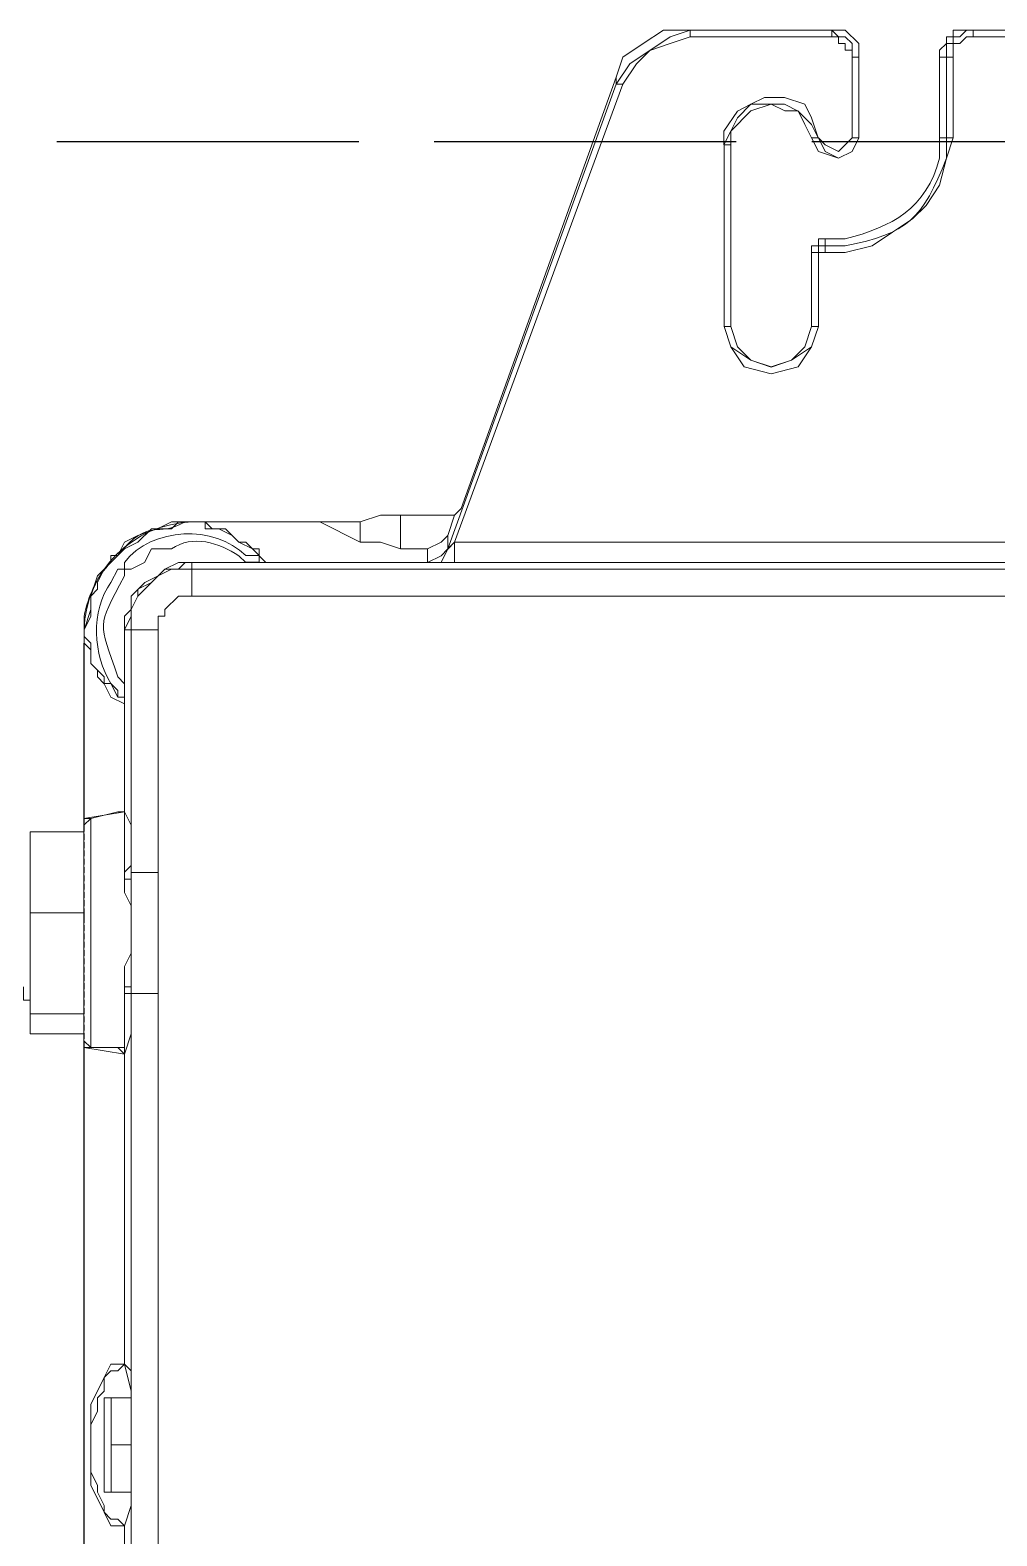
# Model space of a CAD drawing. Header units: millimetres. Extents: x 3165 to 8716, y -1118 to 2802.
# Drawn here: x 4780.4 to 4818.8, y 1658.5 to 1718.3 of the extents above; entities that cross this region are included whole.
import ezdxf

# ---------------------------------------------------------------- set-up
doc = ezdxf.new("R2010")
doc.units = ezdxf.units.MM
doc.linetypes.add('ACAD_ISO02W100', pattern=[15, 12, -3])
doc.linetypes.add('PDF_IMPORT', pattern=[1, 0.8, -0.2])
doc.layers.add('PDF_Geometry', color=7, linetype='Continuous', true_color=0x1f1916)
doc.layers.add('TERRA', color=3, linetype='ACAD_ISO02W100')

msp = doc.modelspace()

# ---------------------------------------------------------------- linework, layer by layer
at = {"layer": 'PDF_Geometry', "color": 0, "lineweight": 15}
for points in [[(4803.644, 1716.205), (4804.179, 1717.009), (4805.786, 1718.079), (4806.589, 1718.347), (4805.786, 1718.079), (4804.179, 1717.009)], [(4803.644, 1716.205), (4804.179, 1717.009), (4805.786, 1718.079), (4806.589, 1718.347), (4805.786, 1718.079), (4804.179, 1717.009)], [(4803.646, 1716.473), (4803.913, 1717.276), (4804.716, 1717.812), (4805.519, 1718.347), (4806.59, 1718.347), (4805.519, 1718.347), (4804.716, 1717.812), (4803.913, 1717.276)], [(4803.646, 1716.473), (4803.913, 1717.276), (4804.716, 1717.812), (4805.519, 1718.347), (4806.59, 1718.347), (4805.519, 1718.347), (4804.716, 1717.812), (4803.913, 1717.276)], [(4803.911, 1716.203), (4804.448, 1717.008), (4804.983, 1717.543), (4805.786, 1717.811), (4806.589, 1718.078), (4805.786, 1717.811), (4804.983, 1717.543), (4804.448, 1717.008)], [(4803.911, 1716.203), (4804.448, 1717.008), (4804.983, 1717.543), (4805.786, 1717.811), (4806.589, 1718.078), (4805.786, 1717.811), (4804.983, 1717.543), (4804.448, 1717.008)], [(4813.016, 1717.277), (4813.283, 1717.277), (4813.283, 1714.065), (4813.016, 1714.065)], [(4807.927, 1713.794), (4807.927, 1714.33), (4808.462, 1715.133), (4808.999, 1715.4), (4809.534, 1715.668), (4810.337, 1715.668), (4811.14, 1715.4), (4811.408, 1714.865), (4811.675, 1714.062), (4811.408, 1714.597), (4810.872, 1715.133), (4810.337, 1715.4), (4808.999, 1715.4), (4808.462, 1714.865), (4808.195, 1714.33)], [(4811.676, 1709.512), (4811.945, 1709.512), (4811.945, 1709.78), (4811.676, 1709.78)], [(4811.676, 1706.568), (4811.41, 1705.764), (4810.873, 1704.961), (4809.803, 1704.693), (4808.732, 1704.961), (4808.197, 1705.764), (4807.929, 1706.568), (4808.197, 1705.764), (4809, 1705.228), (4809.803, 1704.961), (4810.606, 1705.228), (4811.41, 1705.764)], [(4793.472, 1698.801), (4794.276, 1699.068), (4795.079, 1699.068), (4794.276, 1699.068)], [(4793.472, 1698.801), (4794.276, 1699.068), (4795.079, 1699.068), (4794.276, 1699.068)], [(4797.488, 1699.338), (4797.22, 1699.069)], [(4797.488, 1699.338), (4797.22, 1699.069)], [(4789.458, 1697.463), (4789.191, 1697.731), (4788.923, 1697.999), (4788.654, 1697.999), (4788.388, 1698.266), (4787.851, 1698.534), (4787.316, 1698.534), (4787.316, 1698.803), (4786.781, 1698.803), (4787.316, 1698.803), (4787.584, 1698.534), (4788.119, 1698.534), (4788.654, 1697.999), (4789.191, 1697.731), (4789.458, 1697.731)], [(4797.22, 1697.998), (4796.952, 1697.73)], [(4797.22, 1697.998), (4796.952, 1697.73)], [(4797.223, 1697.995), (4796.955, 1697.727)], [(4797.223, 1697.995), (4796.955, 1697.727)], [(4782.765, 1687.021), (4782.497, 1687.021)], [(4782.765, 1687.021), (4782.497, 1687.021)], [(4784.103, 1687.288), (4783.837, 1687.288)], [(4782.497, 1677.917), (4782.765, 1677.917)], [(4782.497, 1677.917), (4782.765, 1677.917)], [(4783.299, 1664.799), (4783.567, 1665.334), (4784.102, 1665.334), (4783.567, 1665.334)], [(4783.299, 1664.799), (4783.567, 1665.334), (4784.102, 1665.334), (4783.567, 1665.334)], [(4783.3, 1659.445), (4782.765, 1660.516), (4782.765, 1663.729), (4783.3, 1664.8), (4782.765, 1663.729), (4782.765, 1660.516)], [(4783.3, 1659.445), (4782.765, 1660.516), (4782.765, 1663.729), (4783.3, 1664.8), (4782.765, 1663.729), (4782.765, 1660.516)]]:
    msp.add_lwpolyline(points, close=True, dxfattribs=at)
for points in [[(4806.589, 1718.347), (4805.786, 1718.079), (4804.179, 1717.009), (4803.644, 1716.205)], [(4806.589, 1718.347), (4805.786, 1718.079), (4804.179, 1717.009), (4803.644, 1716.205)], [(4806.589, 1718.347), (4805.786, 1718.079), (4804.179, 1717.009), (4803.644, 1716.205)], [(4806.589, 1718.347), (4805.786, 1718.079), (4804.179, 1717.009), (4803.644, 1716.205)], [(4806.589, 1718.347), (4805.786, 1718.079), (4804.179, 1717.009), (4803.644, 1716.205)], [(4806.589, 1718.347), (4805.786, 1718.079), (4804.179, 1717.009), (4803.644, 1716.205)], [(4806.589, 1718.347), (4805.786, 1718.079), (4804.179, 1717.009), (4803.644, 1716.205)], [(4806.589, 1718.347), (4805.786, 1718.079), (4804.179, 1717.009), (4803.644, 1716.205)], [(4806.589, 1718.347), (4805.786, 1718.079), (4804.179, 1717.009), (4803.644, 1716.205)], [(4806.589, 1718.347), (4805.786, 1718.079), (4804.179, 1717.009), (4803.644, 1716.205)], [(4806.589, 1718.347), (4805.786, 1718.079), (4804.179, 1717.009), (4803.644, 1716.205)], [(4806.589, 1718.347), (4805.786, 1718.079), (4804.179, 1717.009), (4803.644, 1716.205)], [(4806.589, 1718.347), (4805.786, 1718.079), (4804.179, 1717.009), (4803.644, 1716.205)], [(4806.589, 1718.347), (4805.786, 1718.079), (4804.179, 1717.009), (4803.644, 1716.205)], [(4806.589, 1718.347), (4805.786, 1718.079), (4804.179, 1717.009), (4803.644, 1716.205)], [(4806.589, 1718.347), (4805.786, 1718.079), (4804.179, 1717.009), (4803.644, 1716.205)], [(4806.589, 1718.347), (4805.786, 1718.079), (4804.179, 1717.009), (4803.644, 1716.205)], [(4806.59, 1718.347), (4805.519, 1718.347), (4804.716, 1717.812), (4803.913, 1717.276), (4803.646, 1716.473)], [(4806.59, 1718.347), (4805.519, 1718.347), (4804.716, 1717.812), (4803.913, 1717.276), (4803.646, 1716.473)], [(4806.59, 1718.347), (4805.519, 1718.347), (4804.716, 1717.812), (4803.913, 1717.276), (4803.646, 1716.473)], [(4806.59, 1718.347), (4805.519, 1718.347), (4804.716, 1717.812), (4803.913, 1717.276), (4803.646, 1716.473)], [(4806.59, 1718.347), (4805.519, 1718.347), (4804.716, 1717.812), (4803.913, 1717.276), (4803.646, 1716.473)], [(4806.59, 1718.347), (4805.519, 1718.347), (4804.716, 1717.812), (4803.913, 1717.276), (4803.646, 1716.473)], [(4806.59, 1718.347), (4805.519, 1718.347), (4804.716, 1717.812), (4803.913, 1717.276), (4803.646, 1716.473)], [(4806.59, 1718.347), (4805.519, 1718.347), (4804.716, 1717.812), (4803.913, 1717.276), (4803.646, 1716.473)], [(4806.59, 1718.347), (4805.519, 1718.347), (4804.716, 1717.812), (4803.913, 1717.276), (4803.646, 1716.473)], [(4806.59, 1718.347), (4805.519, 1718.347), (4804.716, 1717.812), (4803.913, 1717.276), (4803.646, 1716.473)], [(4806.59, 1718.347), (4805.519, 1718.347), (4804.716, 1717.812), (4803.913, 1717.276), (4803.646, 1716.473)], [(4806.59, 1718.347), (4805.519, 1718.347), (4804.716, 1717.812), (4803.913, 1717.276), (4803.646, 1716.473)], [(4806.59, 1718.347), (4805.519, 1718.347), (4804.716, 1717.812), (4803.913, 1717.276), (4803.646, 1716.473)], [(4806.59, 1718.347), (4805.519, 1718.347), (4804.716, 1717.812), (4803.913, 1717.276), (4803.646, 1716.473)], [(4806.59, 1718.347), (4805.519, 1718.347), (4804.716, 1717.812), (4803.913, 1717.276), (4803.646, 1716.473)], [(4806.59, 1718.347), (4805.519, 1718.347), (4804.716, 1717.812), (4803.913, 1717.276), (4803.646, 1716.473)], [(4806.59, 1718.347), (4805.519, 1718.347), (4804.716, 1717.812), (4803.913, 1717.276), (4803.646, 1716.473)], [(4806.589, 1718.078), (4805.786, 1717.811), (4804.983, 1717.543), (4804.448, 1717.008), (4803.911, 1716.203)], [(4806.589, 1718.078), (4805.786, 1717.811), (4804.983, 1717.543), (4804.448, 1717.008), (4803.911, 1716.203)], [(4806.589, 1718.078), (4805.786, 1717.811), (4804.983, 1717.543), (4804.448, 1717.008), (4803.911, 1716.203)], [(4806.589, 1718.078), (4805.786, 1717.811), (4804.983, 1717.543), (4804.448, 1717.008), (4803.911, 1716.203)], [(4806.589, 1718.078), (4805.786, 1717.811), (4804.983, 1717.543), (4804.448, 1717.008), (4803.911, 1716.203)], [(4806.589, 1718.078), (4805.786, 1717.811), (4804.983, 1717.543), (4804.448, 1717.008), (4803.911, 1716.203)], [(4806.589, 1718.078), (4805.786, 1717.811), (4804.983, 1717.543), (4804.448, 1717.008), (4803.911, 1716.203)], [(4806.589, 1718.078), (4805.786, 1717.811), (4804.983, 1717.543), (4804.448, 1717.008), (4803.911, 1716.203)], [(4806.589, 1718.078), (4805.786, 1717.811), (4804.983, 1717.543), (4804.448, 1717.008), (4803.911, 1716.203)], [(4806.589, 1718.078), (4805.786, 1717.811), (4804.983, 1717.543), (4804.448, 1717.008), (4803.911, 1716.203)], [(4806.589, 1718.078), (4805.786, 1717.811), (4804.983, 1717.543), (4804.448, 1717.008), (4803.911, 1716.203)], [(4806.589, 1718.078), (4805.786, 1717.811), (4804.983, 1717.543), (4804.448, 1717.008), (4803.911, 1716.203)], [(4806.589, 1718.078), (4805.786, 1717.811), (4804.983, 1717.543), (4804.448, 1717.008), (4803.911, 1716.203)], [(4806.589, 1718.078), (4805.786, 1717.811), (4804.983, 1717.543), (4804.448, 1717.008), (4803.911, 1716.203)], [(4806.589, 1718.078), (4805.786, 1717.811), (4804.983, 1717.543), (4804.448, 1717.008), (4803.911, 1716.203)], [(4806.589, 1718.078), (4805.786, 1717.811), (4804.983, 1717.543), (4804.448, 1717.008), (4803.911, 1716.203)], [(4806.589, 1718.078), (4805.786, 1717.811), (4804.983, 1717.543), (4804.448, 1717.008), (4803.911, 1716.203)], [(4812.211, 1718.078), (4806.589, 1718.078), (4806.589, 1718.346), (4812.211, 1718.346)], [(4806.59, 1718.347), (4812.213, 1718.347)], [(4813.016, 1717.277), (4813.016, 1717.546), (4812.748, 1717.546), (4812.748, 1717.814), (4812.48, 1717.814), (4812.48, 1718.081), (4812.213, 1718.081), (4812.213, 1718.349), (4812.48, 1718.081), (4812.748, 1718.081), (4813.016, 1717.814), (4813.016, 1717.277), (4813.283, 1717.277), (4813.283, 1717.814), (4812.748, 1718.349), (4812.213, 1718.349)], [(4817.031, 1717.277), (4817.031, 1714.065), (4816.764, 1714.065), (4816.764, 1717.277), (4817.031, 1717.277), (4817.031, 1717.814), (4817.299, 1717.814), (4817.567, 1718.081), (4817.834, 1718.081), (4817.834, 1718.349), (4817.567, 1718.349), (4817.299, 1718.081), (4817.031, 1718.081), (4817.031, 1717.814), (4816.764, 1717.814), (4816.764, 1717.277), (4816.496, 1717.277), (4816.496, 1717.546), (4816.764, 1717.814), (4816.764, 1718.081), (4817.031, 1718.081), (4817.031, 1718.349), (4817.834, 1718.349)], [(4863.074, 1718.346), (4817.832, 1718.346), (4827.203, 1718.346), (4827.203, 1718.078), (4817.832, 1718.078)], [(4813.283, 1717.276), (4813.283, 1714.063)], [(4816.764, 1714.063), (4816.496, 1714.063), (4816.496, 1717.276)], [(4797.22, 1699.069), (4797.488, 1699.338), (4803.646, 1716.473)], [(4803.646, 1716.205), (4803.646, 1716.473)], [(4796.951, 1697.731), (4803.644, 1716.205), (4803.911, 1716.205), (4797.219, 1697.999)], [(4811.676, 1714.063), (4811.41, 1714.063), (4811.141, 1714.598), (4810.873, 1715.135), (4810.338, 1715.135), (4809.803, 1715.402), (4809, 1715.135), (4808.197, 1714.331), (4808.197, 1713.795)], [(4813.016, 1714.065), (4812.748, 1713.796), (4812.48, 1713.53), (4811.945, 1713.796), (4811.676, 1714.065), (4811.945, 1713.53), (4812.48, 1713.261), (4813.016, 1713.53), (4813.283, 1714.065), (4813.016, 1713.53), (4812.48, 1713.261), (4811.676, 1713.53), (4811.41, 1714.065)], [(4811.943, 1709.51), (4812.746, 1709.51), (4813.818, 1709.778), (4814.62, 1710.313), (4815.423, 1710.849), (4815.959, 1711.384), (4816.494, 1712.187), (4816.762, 1713.259), (4817.029, 1714.062)], [(4816.496, 1713.261), (4816.496, 1714.065)], [(4816.762, 1713.259), (4816.762, 1714.062)], [(4807.929, 1713.798), (4807.929, 1706.569), (4807.929, 1713.798)], [(4807.929, 1713.795), (4808.197, 1713.795), (4808.197, 1706.566), (4807.929, 1706.566)], [(4811.945, 1710.049), (4811.676, 1710.049), (4811.676, 1709.78), (4811.41, 1709.78), (4811.41, 1709.512)], [(4811.943, 1709.778), (4812.746, 1709.778)], [(4811.945, 1709.78), (4811.945, 1710.049), (4812.748, 1710.049)], [(4811.41, 1706.568), (4811.41, 1709.512), (4811.676, 1709.512)], [(4811.676, 1706.568), (4811.676, 1709.512), (4811.676, 1706.568)], [(4808.197, 1706.566), (4808.464, 1705.763), (4809, 1705.227), (4809.803, 1704.96), (4810.606, 1705.227), (4811.141, 1705.763), (4811.41, 1706.566), (4811.676, 1706.566)], [(4793.472, 1697.998), (4793.472, 1698.801), (4794.276, 1699.068), (4795.079, 1699.068), (4795.079, 1697.73)], [(4795.079, 1699.068), (4794.276, 1699.068), (4793.472, 1698.801)], [(4795.079, 1699.068), (4794.276, 1699.068), (4793.472, 1698.801)], [(4795.079, 1699.068), (4794.276, 1699.068), (4793.472, 1698.801)], [(4795.079, 1699.068), (4794.276, 1699.068), (4793.472, 1698.801)], [(4795.079, 1699.068), (4794.276, 1699.068), (4793.472, 1698.801)], [(4795.079, 1699.068), (4794.276, 1699.068), (4793.472, 1698.801)], [(4795.079, 1699.068), (4794.276, 1699.068), (4793.472, 1698.801)], [(4795.079, 1699.068), (4794.276, 1699.068), (4793.472, 1698.801)], [(4795.079, 1699.068), (4794.276, 1699.068), (4793.472, 1698.801)], [(4795.079, 1699.068), (4794.276, 1699.068), (4793.472, 1698.801)], [(4795.079, 1699.068), (4794.276, 1699.068), (4793.472, 1698.801)], [(4795.079, 1699.068), (4794.276, 1699.068), (4793.472, 1698.801)], [(4795.079, 1699.068), (4794.276, 1699.068), (4793.472, 1698.801)], [(4795.079, 1699.068), (4794.276, 1699.068), (4793.472, 1698.801)], [(4795.079, 1699.068), (4794.276, 1699.068), (4793.472, 1698.801)], [(4795.079, 1699.068), (4794.276, 1699.068), (4793.472, 1698.801)], [(4795.079, 1699.068), (4797.22, 1699.068)], [(4797.22, 1699.069), (4796.952, 1698.266)], [(4797.22, 1699.069), (4797.488, 1699.338)], [(4797.22, 1699.069), (4797.488, 1699.338)], [(4797.22, 1699.069), (4797.488, 1699.338)], [(4797.22, 1699.069), (4797.488, 1699.338)], [(4797.22, 1699.069), (4797.488, 1699.338)], [(4797.22, 1699.069), (4797.488, 1699.338)], [(4797.22, 1699.069), (4797.488, 1699.338)], [(4797.22, 1699.069), (4797.488, 1699.338)], [(4797.22, 1699.069), (4797.488, 1699.338)], [(4797.22, 1699.069), (4797.488, 1699.338)], [(4797.22, 1699.069), (4797.488, 1699.338)], [(4797.22, 1699.069), (4797.488, 1699.338)], [(4797.22, 1699.069), (4797.488, 1699.338)], [(4797.22, 1699.069), (4797.488, 1699.338)], [(4797.22, 1699.069), (4797.488, 1699.338)], [(4797.22, 1699.069), (4797.488, 1699.338)], [(4786.513, 1698.803), (4786.781, 1698.803), (4786.245, 1698.803), (4785.978, 1698.534), (4785.175, 1698.534), (4784.64, 1697.999), (4784.103, 1697.731), (4783.568, 1697.196), (4783.033, 1696.66), (4782.765, 1695.857), (4782.765, 1695.322), (4782.497, 1694.518), (4782.497, 1694.25), (4782.765, 1693.982), (4782.765, 1693.179), (4783.033, 1692.912), (4783.3, 1692.644), (4783.3, 1692.376), (4783.568, 1692.376), (4783.837, 1692.109), (4783.837, 1691.841)], [(4786.781, 1698.803), (4787.316, 1698.803)], [(4786.781, 1698.801), (4790.529, 1698.801)], [(4796.15, 1697.73), (4795.079, 1697.73), (4794.276, 1697.998), (4793.472, 1697.998), (4794.276, 1697.998), (4795.079, 1697.73), (4794.276, 1697.998), (4793.472, 1697.998), (4794.276, 1697.998), (4795.079, 1697.73), (4794.276, 1697.998), (4793.472, 1697.998), (4794.276, 1697.998), (4795.079, 1697.73), (4794.276, 1697.998), (4793.472, 1697.998), (4794.276, 1697.998), (4795.079, 1697.73), (4794.276, 1697.998), (4793.472, 1697.998), (4794.276, 1697.998), (4795.079, 1697.73), (4794.276, 1697.998), (4793.472, 1697.998), (4794.276, 1697.998), (4795.079, 1697.73), (4794.276, 1697.998), (4793.472, 1697.998), (4794.276, 1697.998), (4795.079, 1697.73), (4794.276, 1697.998), (4793.472, 1697.998), (4794.276, 1697.998), (4795.079, 1697.73), (4794.276, 1697.998), (4793.472, 1697.998), (4794.276, 1697.998), (4795.079, 1697.73), (4794.276, 1697.998), (4793.472, 1697.998), (4794.276, 1697.998), (4795.079, 1697.73), (4794.276, 1697.998), (4793.472, 1697.998), (4791.866, 1698.801), (4787.315, 1698.801)], [(4787.316, 1698.801), (4791.599, 1698.801)], [(4791.866, 1698.801), (4791.598, 1698.801), (4790.528, 1698.801), (4793.472, 1698.801)], [(4785.977, 1697.73), (4785.174, 1697.73), (4784.905, 1697.195), (4784.37, 1696.927), (4784.102, 1696.927), (4784.102, 1696.659)], [(4789.725, 1697.195), (4789.456, 1697.195), (4789.725, 1697.195), (4796.15, 1697.195), (4796.685, 1697.195), (4796.952, 1697.73)], [(4796.15, 1697.195), (4796.15, 1697.73), (4796.685, 1697.998), (4796.952, 1698.265), (4796.685, 1697.998), (4796.15, 1697.73), (4796.685, 1697.998), (4796.952, 1698.265), (4796.685, 1697.998), (4796.15, 1697.73), (4796.685, 1697.998), (4796.952, 1698.265), (4796.685, 1697.998), (4796.15, 1697.73), (4796.685, 1697.998), (4796.952, 1698.265), (4796.685, 1697.998), (4796.15, 1697.73), (4796.685, 1697.998), (4796.952, 1698.265), (4796.685, 1697.998), (4796.15, 1697.73), (4796.685, 1697.998), (4796.952, 1698.265), (4796.685, 1697.998), (4796.15, 1697.73), (4796.685, 1697.998), (4796.952, 1698.265), (4796.685, 1697.998), (4796.15, 1697.73), (4796.685, 1697.998), (4796.952, 1698.265), (4796.685, 1697.998), (4796.15, 1697.73), (4796.685, 1697.998), (4796.952, 1698.265), (4796.685, 1697.998), (4796.15, 1697.73), (4796.685, 1697.998), (4796.952, 1698.265), (4796.685, 1697.998), (4796.15, 1697.73), (4796.685, 1697.998), (4796.952, 1698.265), (4796.952, 1697.998), (4796.952, 1698.265), (4796.952, 1697.998), (4796.952, 1698.265), (4796.952, 1697.998), (4796.952, 1698.265), (4796.952, 1697.998), (4796.952, 1698.265), (4796.952, 1697.998), (4796.952, 1698.265), (4796.952, 1697.998), (4796.952, 1698.265), (4796.952, 1697.998), (4796.952, 1698.265), (4796.952, 1697.998), (4796.952, 1698.265), (4796.952, 1697.998), (4796.952, 1698.265), (4796.952, 1697.998), (4796.952, 1698.265), (4796.952, 1697.998)], [(4796.15, 1697.197), (4796.685, 1697.197), (4796.952, 1697.733)], [(4796.151, 1697.195), (4796.686, 1697.462), (4796.953, 1697.73)], [(4796.952, 1698.266), (4796.952, 1697.999)], [(4796.952, 1697.999), (4796.952, 1697.731)], [(4796.955, 1697.727), (4797.223, 1697.995)], [(4796.955, 1697.727), (4797.223, 1697.995)], [(4796.955, 1697.727), (4797.223, 1697.995)], [(4796.955, 1697.727), (4797.223, 1697.995)], [(4796.955, 1697.727), (4797.223, 1697.995)], [(4796.955, 1697.727), (4797.223, 1697.995)], [(4796.955, 1697.727), (4797.223, 1697.995)], [(4796.955, 1697.727), (4797.223, 1697.995)], [(4796.955, 1697.727), (4797.223, 1697.995)], [(4796.955, 1697.727), (4797.223, 1697.995)], [(4796.955, 1697.727), (4797.223, 1697.995)], [(4796.955, 1697.727), (4797.223, 1697.995)], [(4796.955, 1697.727), (4797.223, 1697.995)], [(4797.223, 1697.192), (4797.223, 1697.995), (4819.711, 1697.995), (4819.711, 1697.192)], [(4783.837, 1697.463), (4783.568, 1697.463), (4783.568, 1697.196), (4783.3, 1696.928), (4783.033, 1696.393), (4783.033, 1696.125), (4782.765, 1695.857), (4782.765, 1695.053), (4782.497, 1694.518)], [(4783.567, 1696.394), (4783.835, 1696.929), (4784.102, 1696.929), (4784.102, 1697.197)], [(4786.781, 1696.929), (4786.781, 1697.197), (4786.513, 1697.197), (4786.245, 1696.929), (4785.71, 1696.929), (4785.175, 1696.394), (4784.64, 1696.126), (4784.64, 1695.858), (4784.372, 1695.323), (4784.372, 1695.055), (4784.103, 1694.52), (4784.372, 1694.52)], [(4784.105, 1694.517), (4784.105, 1695.052), (4784.373, 1695.32), (4784.373, 1695.855), (4784.641, 1696.123), (4784.908, 1696.392), (4785.443, 1696.659), (4785.711, 1696.927), (4786.246, 1697.195), (4786.783, 1697.195)], [(4819.71, 1697.195), (4797.221, 1697.195), (4796.151, 1697.195), (4797.221, 1697.195), (4796.151, 1697.195), (4797.221, 1697.195), (4796.151, 1697.195), (4797.221, 1697.195), (4796.151, 1697.195), (4797.221, 1697.195), (4796.151, 1697.195), (4797.221, 1697.195), (4796.151, 1697.195), (4797.221, 1697.195), (4796.151, 1697.195), (4797.221, 1697.195), (4796.151, 1697.195), (4797.221, 1697.195), (4796.151, 1697.195), (4797.221, 1697.195), (4796.151, 1697.195), (4797.221, 1697.195), (4796.151, 1697.195), (4789.458, 1697.195), (4788.923, 1697.195), (4786.781, 1697.195)], [(4786.783, 1697.194), (4788.924, 1697.194)], [(4788.921, 1697.195), (4788.653, 1697.462)], [(4789.189, 1697.197), (4789.456, 1697.197), (4789.456, 1697.464), (4788.921, 1697.464)], [(4788.921, 1697.199), (4789.189, 1697.199), (4789.456, 1697.199)], [(4789.458, 1697.462), (4789.726, 1697.195)], [(4785.439, 1694.514), (4784.369, 1694.514), (4784.369, 1695.318), (4784.637, 1695.853), (4784.904, 1696.121), (4785.439, 1696.656), (4785.975, 1696.924), (4786.779, 1696.924), (4786.779, 1695.853)], [(4786.777, 1696.924), (4888.505, 1696.924), (4888.505, 1695.853)], [(4888.508, 1695.855), (4786.781, 1695.855), (4786.245, 1695.855), (4785.71, 1695.32), (4785.71, 1695.052), (4785.442, 1695.052), (4785.442, 1694.517), (4785.442, 1684.879), (4785.442, 1684.611)], [(4782.497, 1694.52), (4782.497, 1695.055)], [(4782.497, 1693.982), (4782.497, 1694.518)], [(4784.102, 1694.518), (4784.102, 1692.109), (4784.102, 1691.572), (4784.102, 1687.288), (4784.37, 1686.753), (4784.37, 1685.147), (4784.37, 1686.753), (4784.102, 1687.288), (4784.37, 1686.753), (4784.37, 1685.147), (4784.37, 1686.753), (4784.102, 1687.288), (4784.37, 1686.753), (4784.37, 1685.147), (4784.37, 1686.753), (4784.102, 1687.288), (4784.37, 1686.753), (4784.37, 1685.147), (4784.37, 1686.753), (4784.102, 1687.288), (4784.37, 1686.753), (4784.37, 1685.147), (4784.37, 1686.753), (4784.102, 1687.288), (4784.37, 1686.753), (4784.37, 1685.147), (4784.37, 1686.753), (4784.102, 1687.288), (4784.37, 1686.753), (4784.37, 1685.147), (4784.37, 1686.753), (4784.102, 1687.288), (4784.37, 1686.753), (4784.37, 1685.147), (4784.37, 1686.753), (4784.102, 1687.288), (4784.37, 1686.753), (4784.37, 1685.147), (4784.37, 1686.753), (4784.102, 1687.288), (4784.37, 1686.753), (4784.37, 1685.147), (4784.37, 1686.753), (4784.102, 1687.288), (4784.37, 1686.753), (4784.37, 1685.147)], [(4784.105, 1694.25), (4784.105, 1694.518)], [(4784.366, 1694.516), (4784.366, 1685.144), (4784.366, 1684.876)], [(4782.496, 1693.981), (4782.496, 1687.02), (4784.102, 1687.287)], [(4782.497, 1687.021), (4782.497, 1693.982)], [(4783.567, 1692.377), (4783.835, 1691.842), (4784.102, 1691.842)], [(4783.835, 1692.643), (4784.102, 1692.374)], [(4784.102, 1691.575), (4784.102, 1691.843), (4784.102, 1692.378)], [(4784.105, 1692.109), (4784.105, 1692.376), (4784.105, 1692.644)], [(4784.103, 1691.572), (4784.103, 1691.841)], [(4784.103, 1687.29), (4784.103, 1691.574)], [(4782.764, 1687.023), (4782.496, 1686.755), (4782.496, 1686.486), (4782.496, 1679.258), (4782.496, 1678.186), (4782.764, 1677.918)], [(4782.496, 1687.021), (4782.496, 1686.753)], [(4782.497, 1687.021), (4782.765, 1687.021)], [(4782.497, 1687.021), (4782.765, 1687.021)], [(4782.497, 1687.021), (4782.765, 1687.021)], [(4782.497, 1687.021), (4782.765, 1687.021)], [(4782.497, 1687.021), (4782.765, 1687.021)], [(4782.497, 1687.021), (4782.765, 1687.021)], [(4782.497, 1687.021), (4782.765, 1687.021)], [(4782.497, 1687.021), (4782.765, 1687.021)], [(4782.497, 1687.021), (4782.765, 1687.021)], [(4782.497, 1687.021), (4782.765, 1687.021)], [(4782.497, 1687.021), (4782.765, 1687.021)], [(4782.497, 1687.021), (4782.765, 1687.021)], [(4782.497, 1687.021), (4782.765, 1687.021)], [(4782.497, 1687.021), (4782.765, 1687.021)], [(4782.497, 1687.021), (4782.765, 1687.021)], [(4782.497, 1687.021), (4782.765, 1687.021)], [(4782.497, 1687.021), (4782.765, 1687.021)], [(4784.102, 1687.021), (4784.102, 1687.288), (4783.835, 1687.288), (4782.764, 1687.021), (4782.764, 1677.917), (4783.835, 1677.917), (4784.102, 1677.917), (4784.102, 1680.06), (4784.102, 1680.326)], [(4780.357, 1683.274), (4780.357, 1686.486), (4782.498, 1686.486)], [(4784.102, 1684.611), (4784.102, 1684.879), (4784.102, 1685.147)], [(4784.37, 1680.06), (4784.37, 1680.326), (4784.102, 1680.326), (4784.102, 1681.13), (4784.37, 1681.666), (4784.37, 1683.541), (4784.102, 1684.076), (4784.102, 1684.611), (4784.37, 1684.611), (4784.37, 1684.879)], [(4784.103, 1684.88), (4784.372, 1685.148)], [(4785.438, 1684.876), (4784.368, 1684.876), (4784.368, 1684.341)], [(4782.498, 1683.005), (4782.498, 1683.274), (4780.357, 1683.274), (4780.357, 1679.258), (4782.498, 1679.258)], [(4784.368, 1680.592), (4784.368, 1680.057)], [(4785.442, 1680.595), (4785.442, 1680.06)], [(4780.089, 1680.328), (4780.089, 1679.793), (4780.357, 1679.793), (4780.357, 1679.525)], [(4784.37, 1679.793), (4784.37, 1678.454), (4784.102, 1677.651), (4784.37, 1678.454), (4784.37, 1679.793), (4784.37, 1678.454), (4784.102, 1677.651), (4784.37, 1678.454), (4784.37, 1679.793), (4784.37, 1678.454), (4784.102, 1677.651), (4784.37, 1678.454), (4784.37, 1679.793), (4784.37, 1678.454), (4784.102, 1677.651), (4784.37, 1678.454), (4784.37, 1679.793), (4784.37, 1678.454), (4784.102, 1677.651), (4784.37, 1678.454), (4784.37, 1679.793), (4784.37, 1678.454), (4784.102, 1677.651), (4784.37, 1678.454), (4784.37, 1679.793), (4784.37, 1678.454), (4784.102, 1677.651), (4784.37, 1678.454), (4784.37, 1679.793), (4784.37, 1678.454), (4784.102, 1677.651), (4784.37, 1678.454), (4784.37, 1679.793), (4784.37, 1678.454), (4784.102, 1677.651), (4784.37, 1678.454), (4784.37, 1679.793), (4784.37, 1678.454), (4784.102, 1677.651), (4784.37, 1678.454), (4784.37, 1679.793), (4784.37, 1678.454), (4784.102, 1677.651), (4784.102, 1665.335), (4784.37, 1664.264), (4784.37, 1659.711), (4784.102, 1658.908), (4784.37, 1659.711), (4784.37, 1664.264), (4784.102, 1665.335), (4784.37, 1664.264), (4784.37, 1659.711), (4784.102, 1658.908), (4784.37, 1659.711), (4784.37, 1664.264), (4784.102, 1665.335), (4784.37, 1664.264), (4784.37, 1659.711), (4784.102, 1658.908), (4784.37, 1659.711), (4784.37, 1664.264), (4784.102, 1665.335), (4784.37, 1664.264), (4784.37, 1659.711), (4784.102, 1658.908), (4784.37, 1659.711), (4784.37, 1664.264), (4784.102, 1665.335), (4784.37, 1664.264), (4784.37, 1659.711), (4784.102, 1658.908), (4784.37, 1659.711), (4784.37, 1664.264), (4784.102, 1665.335), (4784.37, 1664.264), (4784.37, 1659.711), (4784.102, 1658.908), (4784.37, 1659.711), (4784.37, 1664.264), (4784.102, 1665.335), (4784.37, 1664.264), (4784.37, 1659.711), (4784.102, 1658.908), (4784.37, 1659.711), (4784.37, 1664.264), (4784.102, 1665.335), (4784.37, 1664.264), (4784.37, 1659.711), (4784.102, 1658.908), (4784.37, 1659.711), (4784.37, 1664.264), (4784.102, 1665.335), (4784.37, 1664.264), (4784.37, 1659.711), (4784.102, 1658.908), (4784.37, 1659.711), (4784.37, 1664.264), (4784.102, 1665.335), (4784.37, 1664.264), (4784.37, 1659.711), (4784.102, 1658.908), (4784.37, 1659.711), (4784.37, 1664.264), (4784.102, 1665.335), (4784.37, 1664.264), (4784.37, 1659.711), (4784.102, 1658.908), (4784.102, 1658.105)], [(4784.372, 1679.793), (4784.372, 1680.061), (4784.103, 1680.061)], [(4785.439, 1680.057), (4784.369, 1680.057), (4784.369, 1679.789), (4784.369, 1647.661), (4784.369, 1647.125), (4785.439, 1647.125)], [(4785.439, 1680.058), (4785.439, 1647.126), (4785.439, 1644.716), (4785.439, 1612.32), (4785.439, 1612.052), (4785.707, 1611.785), (4785.707, 1611.517), (4785.975, 1611.249), (4786.242, 1611.249), (4786.51, 1610.981), (4786.779, 1610.981), (4792.668, 1610.981)], [(4780.357, 1679.258), (4780.357, 1678.454), (4782.498, 1678.454)], [(4782.496, 1678.186), (4782.496, 1677.918)], [(4782.496, 1656.766), (4782.496, 1677.917), (4784.102, 1677.65)], [(4782.497, 1655.695), (4782.497, 1656.767), (4782.497, 1677.918)], [(4782.765, 1677.917), (4782.497, 1677.917)], [(4782.765, 1677.917), (4782.497, 1677.917)], [(4782.765, 1677.917), (4782.497, 1677.917)], [(4782.765, 1677.917), (4782.497, 1677.917)], [(4782.765, 1677.917), (4782.497, 1677.917)], [(4782.765, 1677.917), (4782.497, 1677.917)], [(4782.765, 1677.917), (4782.497, 1677.917)], [(4782.765, 1677.917), (4782.497, 1677.917)], [(4782.765, 1677.917), (4782.497, 1677.917)], [(4782.765, 1677.917), (4782.497, 1677.917)], [(4782.765, 1677.917), (4782.497, 1677.917)], [(4782.765, 1677.917), (4782.497, 1677.917)], [(4782.765, 1677.917), (4782.497, 1677.917)], [(4782.765, 1677.917), (4782.497, 1677.917)], [(4782.765, 1677.917), (4782.497, 1677.917)], [(4782.765, 1677.917), (4782.497, 1677.917)], [(4782.765, 1677.917), (4782.497, 1677.917)], [(4784.103, 1665.335), (4784.103, 1677.651), (4783.837, 1677.918)], [(4783.837, 1677.917), (4784.103, 1677.65), (4784.103, 1677.917)], [(4784.37, 1665.066), (4784.102, 1665.334), (4783.835, 1665.066), (4783.567, 1665.066), (4783.299, 1664.799), (4783.299, 1664.262), (4783.032, 1663.996), (4783.032, 1663.459), (4782.764, 1662.924), (4782.764, 1661.05), (4783.032, 1660.515), (4783.032, 1660.246), (4783.299, 1659.71), (4783.299, 1659.443), (4783.567, 1659.175), (4783.835, 1659.175), (4784.102, 1658.907), (4783.567, 1658.907), (4783.299, 1659.443), (4783.567, 1658.907), (4784.102, 1658.907), (4783.567, 1658.907), (4783.299, 1659.443), (4783.567, 1658.907), (4784.102, 1658.907), (4783.567, 1658.907), (4783.299, 1659.443), (4783.567, 1658.907), (4784.102, 1658.907), (4783.567, 1658.907), (4783.299, 1659.443), (4783.567, 1658.907), (4784.102, 1658.907), (4783.567, 1658.907), (4783.299, 1659.443), (4783.567, 1658.907), (4784.102, 1658.907), (4783.567, 1658.907), (4783.299, 1659.443), (4783.567, 1658.907), (4784.102, 1658.907), (4783.567, 1658.907), (4783.299, 1659.443), (4783.567, 1658.907), (4784.102, 1658.907), (4783.567, 1658.907), (4783.299, 1659.443), (4783.567, 1658.907), (4784.102, 1658.907), (4783.567, 1658.907), (4783.299, 1659.443), (4783.567, 1658.907), (4784.102, 1658.907), (4783.567, 1658.907), (4783.299, 1659.443), (4783.567, 1658.907), (4784.102, 1658.907), (4783.567, 1658.907), (4783.299, 1659.443)], [(4784.102, 1665.334), (4783.567, 1665.334), (4783.299, 1664.799)], [(4784.102, 1665.334), (4783.567, 1665.334), (4783.299, 1664.799)], [(4784.102, 1665.334), (4783.567, 1665.334), (4783.299, 1664.799)], [(4784.102, 1665.334), (4783.567, 1665.334), (4783.299, 1664.799)], [(4784.102, 1665.334), (4783.567, 1665.334), (4783.299, 1664.799)], [(4784.102, 1665.334), (4783.567, 1665.334), (4783.299, 1664.799)], [(4784.102, 1665.334), (4783.567, 1665.334), (4783.299, 1664.799)], [(4784.102, 1665.334), (4783.567, 1665.334), (4783.299, 1664.799)], [(4784.102, 1665.334), (4783.567, 1665.334), (4783.299, 1664.799)], [(4784.102, 1665.334), (4783.567, 1665.334), (4783.299, 1664.799)], [(4784.102, 1665.334), (4783.567, 1665.334), (4783.299, 1664.799)], [(4784.102, 1665.334), (4783.567, 1665.334), (4783.299, 1664.799)], [(4784.102, 1665.334), (4783.567, 1665.334), (4783.299, 1664.799)], [(4784.102, 1665.334), (4783.567, 1665.334), (4783.299, 1664.799)], [(4784.102, 1665.334), (4783.567, 1665.334), (4783.299, 1664.799)], [(4784.102, 1665.334), (4783.567, 1665.334), (4783.299, 1664.799)], [(4784.102, 1665.334), (4783.567, 1665.334), (4783.299, 1664.799)], [(4783.3, 1664.8), (4782.765, 1663.729), (4782.765, 1660.516), (4783.3, 1659.445)], [(4783.3, 1664.8), (4782.765, 1663.729), (4782.765, 1660.516), (4783.3, 1659.445)], [(4783.3, 1664.8), (4782.765, 1663.729), (4782.765, 1660.516), (4783.3, 1659.445)], [(4783.3, 1664.8), (4782.765, 1663.729), (4782.765, 1660.516), (4783.3, 1659.445)], [(4783.3, 1664.8), (4782.765, 1663.729), (4782.765, 1660.516), (4783.3, 1659.445)], [(4783.3, 1664.8), (4782.765, 1663.729), (4782.765, 1660.516), (4783.3, 1659.445)], [(4783.3, 1664.8), (4782.765, 1663.729), (4782.765, 1660.516), (4783.3, 1659.445)], [(4783.3, 1664.8), (4782.765, 1663.729), (4782.765, 1660.516), (4783.3, 1659.445)], [(4783.3, 1664.8), (4782.765, 1663.729), (4782.765, 1660.516), (4783.3, 1659.445)], [(4783.3, 1664.8), (4782.765, 1663.729), (4782.765, 1660.516), (4783.3, 1659.445)], [(4783.3, 1664.8), (4782.765, 1663.729), (4782.765, 1660.516), (4783.3, 1659.445)], [(4783.3, 1664.8), (4782.765, 1663.729), (4782.765, 1660.516), (4783.3, 1659.445)], [(4783.3, 1664.8), (4782.765, 1663.729), (4782.765, 1660.516), (4783.3, 1659.445)], [(4783.3, 1664.8), (4782.765, 1663.729), (4782.765, 1660.516), (4783.3, 1659.445)], [(4783.3, 1664.8), (4782.765, 1663.729), (4782.765, 1660.516), (4783.3, 1659.445)], [(4783.3, 1664.8), (4782.765, 1663.729), (4782.765, 1660.516), (4783.3, 1659.445)], [(4783.3, 1664.8), (4782.765, 1663.729), (4782.765, 1660.516), (4783.3, 1659.445)], [(4783.567, 1663.996), (4783.299, 1663.996), (4783.299, 1663.727)], [(4783.302, 1660.516), (4783.302, 1663.729)], [(4783.57, 1662.122), (4783.57, 1663.192), (4783.57, 1663.997), (4784.373, 1663.997)], [(4784.373, 1662.122), (4783.57, 1662.122), (4783.57, 1661.051), (4783.57, 1660.248), (4784.373, 1660.248)], [(4783.299, 1660.515), (4783.299, 1660.246), (4783.567, 1660.246)]]:
    msp.add_lwpolyline(points, dxfattribs=at)
msp.add_lwpolyline([(4783.568, 1697.197), (4783.568, 1697.464), (4783.837, 1697.464), (4784.103, 1698.001), (4784.64, 1698.268), (4785.442, 1698.536), (4785.978, 1698.804), (4786.781, 1698.801, 0.396551), (4782.497, 1694.517), (4782.497, 1693.981), (4782.765, 1693.714), (4782.765, 1693.178), (4783.033, 1692.911), (4783.033, 1692.643), (4783.3, 1692.374), (4783.568, 1691.839), (4784.103, 1691.571), (4784.103, 1691.839), (4783.837, 1691.839)], format="xyb", dxfattribs=at)
at = {"layer": 'PDF_Geometry', "color": 0, "linetype": 'PDF_IMPORT', "lineweight": 15, "ltscale": 0.287125}
msp.add_lwpolyline([(4782.497, 1612.32), (4782.497, 1694.518)], dxfattribs=at)
at = {"layer": 'PDF_Geometry', "color": 0, "lineweight": 15}
for points in [[(4812.746, 1709.778), (4815.2, 1710.249), (4815.831, 1710.837), (4816.762, 1713.259)], [(4812.748, 1710.049), (4814.595, 1710.531), (4815.976, 1711.257), (4816.496, 1713.261)], [(4786.513, 1698.803), (4785.373, 1698.129), (4785.134, 1699.068), (4783.837, 1697.463)], [(4784.102, 1697.197), (4785.201, 1698.607), (4787.678, 1698.713), (4788.921, 1697.464)], [(4788.653, 1697.462), (4787.878, 1697.962), (4786.81, 1698.324), (4785.977, 1697.73)], [(4782.497, 1695.055), (4782.682, 1695.878), (4782.97, 1696.588), (4783.568, 1697.197)], [(4784.102, 1696.659), (4782.967, 1694.509), (4783.101, 1694.921), (4783.835, 1692.643)], [(4783.567, 1692.377), (4782.863, 1693.492), (4782.745, 1695.285), (4783.567, 1696.394)], [(4784.105, 1692.644), (4784.105, 1693.179), (4784.105, 1693.715), (4784.105, 1694.25)], [(4784.102, 1685.147), (4784.102, 1685.772), (4784.102, 1686.397), (4784.102, 1687.021)], [(4785.442, 1684.611), (4785.442, 1683.272), (4785.442, 1681.934), (4785.442, 1680.595)], [(4784.368, 1684.341), (4784.368, 1683.091), (4784.368, 1681.842), (4784.368, 1680.592)]]:
    msp.add_open_spline(points, degree=3, dxfattribs=at)
at = {"layer": 'TERRA'}
msp.add_line((3896.417, 1713.924), (4847.009, 1713.924), dxfattribs=at)

doc.saveas('drawing.dxf')
